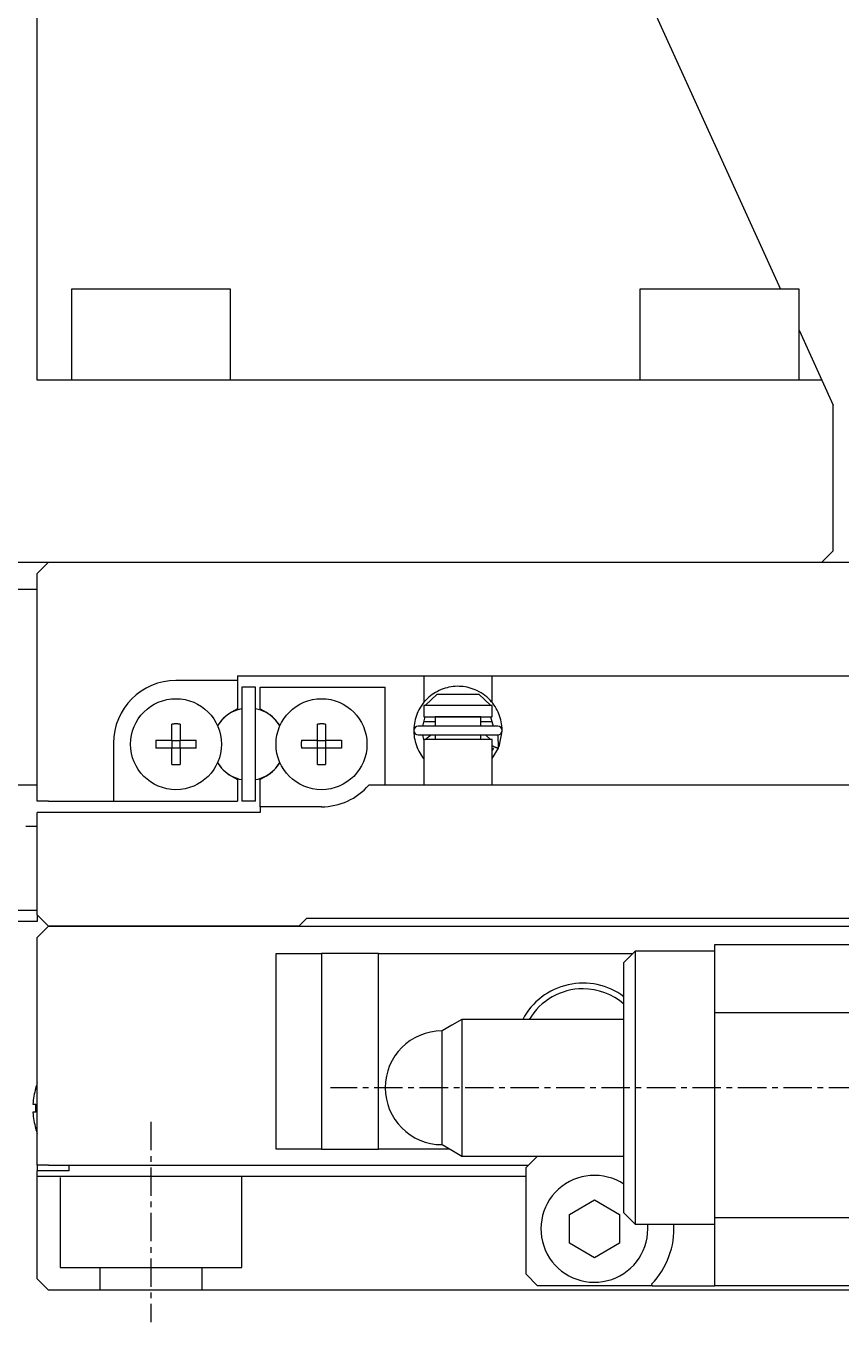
# Model space of a CAD drawing. Extents: x 431 to 680, y 131 to 323.
# Drawn here: x 606.6 to 642.4, y 179.5 to 236.5 of the extents above; entities that cross this region are included whole.
import ezdxf

# ---------------------------------------------------------------- set-up
doc = ezdxf.new("R2010")
doc.units = 0
doc.linetypes.add('CENTER', pattern=[2, 1.25, -0.25, 0.25, -0.25])
doc.layers.get('0').update_dxf_attribs({"linetype": 'CONTINUOUS'})
doc.layers.add('CENTER', color=1, linetype='CENTER')

msp = doc.modelspace()

# ---------------------------------------------------------------- linework, layer by layer
at = {"color": 7, "linetype": 'CONTINUOUS'}
for p, q in [((606.558, 297.947), (639.74, 224.947)), ((607.058, 220.947), (607.058, 296.847)), ((612.058, 224.947), (608.558, 224.947)), ((608.558, 224.947), (608.558, 220.947)), ((615.558, 224.947), (612.058, 224.947)), ((615.558, 220.947), (615.558, 224.947)), ((637.058, 224.947), (633.558, 224.947)), ((633.558, 224.947), (633.558, 220.947)), ((640.558, 224.947), (637.058, 224.947)), ((640.558, 220.947), (640.558, 224.947)), ((640.558, 223.147), (642.058, 219.847)), ((641.558, 220.947), (607.058, 220.947)), ((642.058, 213.447), (642.058, 219.847)), ((642.058, 213.447), (641.558, 212.947)), ((600.558, 212.947), (641.558, 212.947)), ((607.058, 212.447), (607.558, 212.947)), ((607.558, 212.947), (666.558, 212.947)), ((607.058, 202.447), (607.058, 212.447)), ((607.058, 211.747), (602.058, 211.747)), ((615.858, 207.947), (615.858, 207.747)), ((615.858, 207.947), (658.258, 207.947)), ((624.058, 207.947), (624.058, 206.784)), ((627.058, 206.784), (627.058, 207.947)), ((615.858, 207.747), (613.158, 207.747)), ((615.858, 207.747), (615.858, 206.498)), ((616.058, 207.447), (616.058, 202.447)), ((616.658, 207.447), (616.058, 207.447)), ((616.658, 202.447), (616.658, 207.447)), ((616.858, 206.498), (616.858, 207.447)), ((616.858, 207.447), (622.358, 207.447)), ((622.358, 203.147), (622.358, 207.447)), ((624.904, 207.378), (624.82, 207.346)), ((624.99, 207.406), (624.904, 207.378)), ((625.077, 207.431), (624.99, 207.406)), ((625.164, 207.451), (625.077, 207.431)), ((625.253, 207.467), (625.164, 207.451)), ((625.342, 207.479), (625.253, 207.467)), ((625.432, 207.487), (625.342, 207.479)), ((625.521, 207.491), (625.432, 207.487)), ((625.611, 207.49), (625.521, 207.491)), ((625.701, 207.486), (625.611, 207.49)), ((625.791, 207.477), (625.701, 207.486)), ((625.88, 207.464), (625.791, 207.477)), ((625.968, 207.447), (625.88, 207.464)), ((626.056, 207.426), (625.968, 207.447)), ((626.142, 207.401), (626.056, 207.426)), ((626.228, 207.372), (626.142, 207.401)), ((624.129, 206.865), (624.061, 206.788)), ((624.116, 206.647), (624.645, 207.147)), ((624.201, 206.939), (624.129, 206.865)), ((624.276, 207.009), (624.201, 206.939)), ((624.355, 207.075), (624.276, 207.009)), ((624.427, 207.129), (624.355, 207.075)), ((624.502, 207.179), (624.427, 207.129)), ((624.578, 207.226), (624.502, 207.179)), ((624.657, 207.27), (624.578, 207.226)), ((624.638, 207.147), (624.645, 207.147)), ((624.645, 207.147), (626.478, 207.147)), ((624.738, 207.31), (624.657, 207.27)), ((624.82, 207.346), (624.738, 207.31)), ((626.311, 207.339), (626.228, 207.372)), ((626.394, 207.303), (626.311, 207.339)), ((626.485, 207.256), (626.394, 207.303)), ((626.478, 207.147), (627.007, 206.647)), ((626.574, 207.204), (626.485, 207.256)), ((626.66, 207.148), (626.574, 207.204)), ((626.743, 207.087), (626.66, 207.148)), ((626.823, 207.023), (626.743, 207.087)), ((626.9, 206.954), (626.823, 207.023)), ((626.972, 206.881), (626.9, 206.954)), ((627.032, 206.814), (626.972, 206.881)), ((627.09, 206.744), (627.032, 206.814)), ((615.858, 206.498), (615.598, 206.348)), ((616.858, 206.498), (617.118, 206.348)), ((623.763, 206.294), (623.731, 206.21)), ((623.8, 206.377), (623.763, 206.294)), ((623.84, 206.457), (623.8, 206.377)), ((623.884, 206.536), (623.84, 206.457)), ((623.939, 206.623), (623.884, 206.536)), ((623.998, 206.707), (623.939, 206.623)), ((624.061, 206.788), (623.998, 206.707)), ((624.116, 206.647), (624.058, 206.647)), ((624.058, 206.647), (624.058, 206.147)), ((627.007, 206.647), (624.116, 206.647)), ((627.058, 206.647), (627.007, 206.647)), ((627.058, 206.147), (627.058, 206.647)), ((627.143, 206.672), (627.09, 206.744)), ((627.194, 206.598), (627.143, 206.672)), ((627.24, 206.521), (627.194, 206.598)), ((627.284, 206.442), (627.24, 206.521)), ((627.323, 206.361), (627.284, 206.442)), ((627.359, 206.278), (627.323, 206.361)), ((627.391, 206.194), (627.359, 206.278)), ((612.978, 205.127), (612.978, 205.834)), ((613.338, 205.834), (613.338, 205.127)), ((619.378, 205.127), (619.378, 205.834)), ((619.738, 205.834), (619.738, 205.127)), ((623.619, 205.684), (623.615, 205.594)), ((623.627, 205.773), (623.619, 205.684)), ((623.64, 205.863), (623.627, 205.773)), ((623.657, 205.951), (623.64, 205.863)), ((623.677, 206.039), (623.657, 205.951)), ((623.702, 206.125), (623.677, 206.039)), ((623.731, 206.21), (623.702, 206.125)), ((627.308, 205.742), (623.808, 205.742)), ((624.014, 205.743), (624.122, 206.148)), ((624.058, 206.147), (624.558, 206.147)), ((624.058, 206.147), (627.058, 206.147)), ((624.058, 205.959), (624.058, 205.959)), ((624.058, 205.959), (624.058, 205.959)), ((624.058, 205.958), (624.058, 205.947)), ((624.058, 205.947), (624.558, 205.947)), ((624.558, 206.147), (624.558, 205.742)), ((626.558, 206.147), (624.558, 206.147)), ((624.558, 206.147), (626.558, 206.147)), ((626.558, 206.147), (627.058, 206.147)), ((626.558, 205.742), (626.558, 206.147)), ((626.558, 205.947), (627.058, 205.947)), ((626.993, 206.148), (627.102, 205.743)), ((627.058, 205.959), (627.058, 205.959)), ((627.058, 205.947), (627.058, 205.958)), ((627.419, 206.108), (627.391, 206.194)), ((627.443, 206.022), (627.419, 206.108)), ((627.463, 205.934), (627.443, 206.022)), ((627.479, 205.845), (627.463, 205.934)), ((627.49, 205.756), (627.479, 205.845)), ((627.498, 205.666), (627.49, 205.756)), ((627.501, 205.577), (627.498, 205.666)), ((612.271, 205.127), (612.978, 205.127)), ((612.988, 205.117), (612.978, 205.127)), ((612.988, 205.117), (613.327, 205.117)), ((612.988, 204.778), (612.988, 205.117)), ((613.327, 205.117), (613.338, 205.127)), ((613.327, 205.117), (613.327, 204.778)), ((613.338, 205.127), (614.044, 205.127)), ((618.671, 205.127), (619.378, 205.127)), ((619.388, 205.117), (619.378, 205.127)), ((619.388, 204.778), (619.388, 205.117)), ((619.388, 205.117), (619.727, 205.117)), ((619.727, 205.117), (619.738, 205.127)), ((619.727, 205.117), (619.727, 204.778)), ((619.738, 205.127), (620.444, 205.127)), ((623.615, 205.594), (623.614, 205.574)), ((623.614, 205.522), (623.615, 205.504)), ((623.615, 205.504), (623.619, 205.414)), ((623.619, 205.414), (623.627, 205.324)), ((623.627, 205.324), (623.639, 205.235)), ((623.639, 205.235), (623.656, 205.147)), ((623.656, 205.147), (623.677, 205.059)), ((623.808, 205.352), (627.308, 205.352)), ((624.054, 205.147), (624.014, 205.352)), ((624.058, 205.135), (624.054, 205.147)), ((624.058, 205.147), (624.058, 203.147)), ((627.058, 205.147), (624.058, 205.147)), ((624.118, 205.147), (624.367, 205.352)), ((624.558, 205.352), (624.558, 205.147)), ((626.558, 205.147), (626.558, 205.352)), ((626.706, 205.352), (626.787, 205.342)), ((626.787, 205.342), (626.996, 205.148)), ((627.058, 203.147), (627.058, 205.147)), ((627.346, 204.783), (627.331, 205.354)), ((627.366, 204.835), (627.501, 205.519)), ((627.501, 205.571), (627.501, 205.577)), ((610.408, 204.997), (610.408, 202.447)), ((612.978, 204.767), (612.271, 204.767)), ((612.988, 204.778), (612.978, 204.767)), ((612.978, 204.061), (612.978, 204.767)), ((613.327, 204.778), (612.988, 204.778)), ((613.327, 204.778), (613.338, 204.767)), ((613.338, 204.767), (613.338, 204.061)), ((614.044, 204.767), (613.338, 204.767)), ((619.378, 204.767), (618.671, 204.767)), ((619.388, 204.778), (619.378, 204.767)), ((619.378, 204.061), (619.378, 204.767)), ((619.727, 204.778), (619.388, 204.778)), ((619.727, 204.778), (619.738, 204.767)), ((619.738, 204.767), (619.738, 204.061)), ((620.444, 204.767), (619.738, 204.767)), ((623.677, 205.059), (623.701, 204.973)), ((623.701, 204.973), (623.73, 204.887)), ((623.73, 204.887), (623.762, 204.804)), ((623.745, 204.849), (623.745, 204.847)), ((623.745, 204.847), (623.746, 204.846)), ((623.746, 204.846), (623.746, 204.845)), ((623.746, 204.845), (623.747, 204.843)), ((623.749, 204.835), (623.75, 204.833)), ((623.75, 204.833), (623.751, 204.831)), ((623.751, 204.831), (623.768, 204.787)), ((623.762, 204.804), (623.798, 204.724)), ((623.769, 204.788), (623.777, 204.769)), ((623.798, 204.724), (623.836, 204.645)), ((623.836, 204.645), (623.878, 204.569)), ((623.878, 204.569), (623.923, 204.496)), ((627.135, 204.834), (627.058, 204.872)), ((627.058, 204.312), (627.341, 204.773)), ((627.123, 204.772), (627.058, 204.692)), ((627.058, 204.624), (627.062, 204.634)), ((627.343, 204.779), (627.135, 204.834)), ((627.341, 204.773), (627.345, 204.784)), ((623.923, 204.496), (623.977, 204.416)), ((623.977, 204.416), (624.035, 204.339)), ((624.035, 204.339), (624.057, 204.312)), ((615.598, 203.547), (615.858, 203.397)), ((615.858, 203.397), (615.858, 202.447)), ((617.118, 203.547), (616.858, 203.397)), ((616.858, 202.197), (616.858, 203.397)), ((607.058, 203.147), (602.058, 203.147)), ((626.858, 203.147), (621.637, 203.147)), ((649.858, 203.147), (626.858, 203.147)), ((607.558, 202.447), (607.058, 202.447)), ((607.558, 202.447), (610.408, 202.447)), ((610.408, 202.447), (615.858, 202.447)), ((616.658, 202.447), (616.058, 202.447)), ((607.058, 197.447), (607.058, 201.947)), ((607.558, 201.947), (607.058, 201.947)), ((616.858, 201.947), (607.558, 201.947)), ((616.858, 202.197), (616.858, 201.947)), ((619.558, 202.197), (616.858, 202.197)), ((606.558, 201.347), (607.058, 201.347)), ((604.558, 197.647), (607.058, 197.647)), ((607.058, 197.147), (604.558, 197.147)), ((607.058, 197.447), (607.058, 197.147)), ((607.558, 196.947), (607.058, 197.447)), ((618.558, 196.947), (618.908, 197.297)), ((618.908, 197.297), (624.258, 197.297)), ((624.258, 197.297), (647.258, 197.297)), ((607.558, 196.947), (607.058, 196.447)), ((618.558, 196.947), (607.558, 196.947)), ((607.558, 196.947), (618.558, 196.947)), ((618.558, 196.947), (655.558, 196.947)), ((607.058, 195.247), (607.058, 196.447)), ((636.858, 193.147), (636.858, 196.147)), ((636.858, 196.147), (642.758, 196.147)), ((617.558, 195.747), (619.558, 195.747)), ((617.558, 187.147), (617.558, 195.747)), ((622.058, 195.747), (619.558, 195.747)), ((619.558, 195.747), (619.558, 187.147)), ((622.058, 187.147), (622.058, 195.747)), ((622.058, 195.747), (633.258, 195.747)), ((633.358, 195.847), (632.858, 195.347)), ((636.858, 195.847), (633.358, 195.847)), ((633.358, 195.847), (633.358, 183.847)), ((607.058, 186.447), (607.058, 195.247)), ((632.858, 184.347), (632.858, 195.347)), ((642.758, 193.147), (636.858, 193.147)), ((636.858, 184.147), (636.858, 193.147)), ((625.291, 192.597), (624.858, 192.347)), ((625.724, 192.847), (625.291, 192.597)), ((625.724, 192.847), (625.724, 189.82)), ((632.858, 192.847), (625.724, 192.847)), ((624.858, 189.825), (624.858, 192.347)), ((606.984, 189.836), (606.988, 189.834)), ((624.858, 187.347), (624.858, 189.825)), ((625.724, 189.82), (625.724, 186.847)), ((606.868, 189.127), (606.988, 189.127)), ((606.988, 188.767), (606.868, 188.767)), ((606.988, 188.061), (606.984, 188.059)), ((619.558, 187.147), (617.558, 187.147)), ((619.558, 187.147), (622.058, 187.147)), ((625.204, 187.147), (622.058, 187.147)), ((624.858, 187.347), (625.291, 187.097)), ((625.291, 187.097), (625.724, 186.847)), ((607.558, 186.447), (607.058, 186.447)), ((607.058, 186.447), (607.058, 186.197)), ((607.558, 186.447), (628.658, 186.447)), ((608.458, 186.197), (608.458, 186.447)), ((625.724, 186.847), (632.858, 186.847)), ((629.058, 186.847), (628.558, 186.347)), ((628.558, 181.647), (628.558, 186.347)), ((608.458, 186.197), (607.058, 186.197)), ((607.058, 185.947), (607.058, 186.197)), ((607.058, 181.447), (607.058, 185.947)), ((607.558, 185.947), (607.058, 185.947)), ((628.558, 185.947), (607.558, 185.947)), ((607.058, 181.447), (607.058, 185.247)), ((630.458, 184.283), (631.558, 184.918)), ((631.558, 184.918), (632.658, 184.283)), ((630.458, 183.012), (630.458, 184.283)), ((632.658, 184.283), (632.658, 183.012)), ((632.858, 184.347), (633.358, 183.847)), ((636.858, 181.147), (636.858, 184.147)), ((636.858, 184.147), (642.758, 184.147)), ((633.358, 183.847), (636.858, 183.847)), ((631.558, 182.377), (630.458, 183.012)), ((632.658, 183.012), (631.558, 182.377)), ((607.558, 180.947), (607.058, 181.447)), ((628.558, 181.647), (629.058, 181.147)), ((634.076, 181.217), (634.105, 181.147)), ((666.558, 180.947), (607.558, 180.947)), ((634.105, 181.147), (629.058, 181.147)), ((634.105, 181.147), (636.858, 181.147)), ((642.758, 181.147), (636.858, 181.147))]:
    msp.add_line(p, q, dxfattribs=at)
at = {"color": 3, "linetype": 'CONTINUOUS'}
for p, q in [((608.058, 185.897), (608.058, 181.947)), ((616.058, 181.947), (616.058, 185.947)), ((608.058, 181.947), (616.058, 181.947)), ((609.808, 181.947), (609.808, 180.947)), ((614.308, 180.947), (614.308, 181.947))]:
    msp.add_line(p, q, dxfattribs=at)
at = {"color": 7, "linetype": 'CONTINUOUS'}
for points in [[(613.337, 205.835, 0), (613.335, 205.835, 0), (613.333, 205.835, 0), (613.329, 205.835, 0), (613.327, 205.835, 0), (613.323, 205.835, 0), (613.321, 205.835, 0), (613.319, 205.835, 0), (613.315, 205.835, 0), (613.313, 205.835, 0), (613.309, 205.835, 0), (613.307, 205.835, 0), (613.305, 205.835, 0), (613.301, 205.835, 0), (613.299, 205.835, 0), (613.295, 205.835, 0), (613.293, 205.835, 0), (613.291, 205.835, 0), (613.287, 205.835, 0), (613.285, 205.835, 0), (613.281, 205.835, 0), (613.279, 205.835, 0), (613.277, 205.835, 0), (613.273, 205.835, 0), (613.271, 205.835, 0), (613.267, 205.835, 0), (613.265, 205.835, 0), (613.261, 205.835, 0), (613.259, 205.835, 0), (613.257, 205.835, 0), (613.253, 205.835, 0), (613.251, 205.835, 0), (613.247, 205.835, 0), (613.245, 205.835, 0), (613.243, 205.835, 0), (613.239, 205.837, 0), (613.237, 205.837, 0), (613.233, 205.837, 0), (613.231, 205.837, 0), (613.229, 205.837, 0), (613.225, 205.837, 0), (613.223, 205.837, 0), (613.219, 205.837, 0), (613.217, 205.837, 0), (613.215, 205.837, 0), (613.211, 205.837, 0), (613.209, 205.837, 0), (613.205, 205.837, 0), (613.203, 205.837, 0), (613.201, 205.837, 0), (613.197, 205.837, 0), (613.195, 205.837, 0), (613.191, 205.837, 0), (613.189, 205.837, 0), (613.187, 205.837, 0), (613.183, 205.837, 0), (613.181, 205.837, 0), (613.177, 205.837, 0), (613.175, 205.837, 0), (613.171, 205.837, 0), (613.169, 205.837, 0), (613.167, 205.837, 0), (613.163, 205.837, 0), (613.161, 205.837, 0), (613.157, 205.837, 0), (613.155, 205.837, 0), (613.153, 205.837, 0), (613.149, 205.837, 0), (613.147, 205.837, 0), (613.143, 205.837, 0), (613.141, 205.837, 0), (613.139, 205.837, 0), (613.135, 205.837, 0), (613.133, 205.837, 0), (613.129, 205.837, 0), (613.127, 205.837, 0), (613.125, 205.837, 0), (613.121, 205.837, 0), (613.119, 205.837, 0), (613.115, 205.837, 0), (613.113, 205.837, 0), (613.111, 205.837, 0), (613.107, 205.837, 0), (613.105, 205.837, 0), (613.101, 205.837, 0), (613.099, 205.837, 0), (613.095, 205.837, 0), (613.093, 205.837, 0), (613.091, 205.837, 0), (613.087, 205.837, 0), (613.085, 205.837, 0), (613.081, 205.837, 0), (613.079, 205.837, 0), (613.077, 205.837, 0), (613.073, 205.835, 0), (613.071, 205.835, 0), (613.067, 205.835, 0), (613.065, 205.835, 0), (613.063, 205.835, 0), (613.059, 205.835, 0), (613.057, 205.835, 0), (613.053, 205.835, 0), (613.051, 205.835, 0), (613.049, 205.835, 0), (613.045, 205.835, 0), (613.043, 205.835, 0), (613.039, 205.835, 0), (613.037, 205.835, 0), (613.035, 205.835, 0), (613.031, 205.835, 0), (613.029, 205.835, 0), (613.025, 205.835, 0), (613.023, 205.835, 0), (613.021, 205.835, 0), (613.017, 205.835, 0), (613.015, 205.835, 0), (613.011, 205.835, 0), (613.009, 205.835, 0), (613.005, 205.835, 0), (613.003, 205.835, 0), (613.001, 205.835, 0), (612.997, 205.835, 0), (612.995, 205.835, 0), (612.991, 205.835, 0), (612.989, 205.835, 0), (612.987, 205.835, 0), (612.983, 205.835, 0), (612.981, 205.835, 0), (612.977, 205.835, 0)], [(619.737, 205.835, 0), (619.735, 205.835, 0), (619.733, 205.835, 0), (619.729, 205.835, 0), (619.727, 205.835, 0), (619.723, 205.835, 0), (619.721, 205.835, 0), (619.719, 205.835, 0), (619.715, 205.835, 0), (619.713, 205.835, 0), (619.709, 205.835, 0), (619.707, 205.835, 0), (619.705, 205.835, 0), (619.701, 205.835, 0), (619.699, 205.835, 0), (619.695, 205.835, 0), (619.693, 205.835, 0), (619.691, 205.835, 0), (619.687, 205.835, 0), (619.685, 205.835, 0), (619.681, 205.835, 0), (619.679, 205.835, 0), (619.677, 205.835, 0), (619.673, 205.835, 0), (619.671, 205.835, 0), (619.667, 205.835, 0), (619.665, 205.835, 0), (619.661, 205.835, 0), (619.659, 205.835, 0), (619.657, 205.835, 0), (619.653, 205.835, 0), (619.651, 205.835, 0), (619.647, 205.835, 0), (619.645, 205.835, 0), (619.643, 205.835, 0), (619.639, 205.837, 0), (619.637, 205.837, 0), (619.633, 205.837, 0), (619.631, 205.837, 0), (619.629, 205.837, 0), (619.625, 205.837, 0), (619.623, 205.837, 0), (619.619, 205.837, 0), (619.617, 205.837, 0), (619.615, 205.837, 0), (619.611, 205.837, 0), (619.609, 205.837, 0), (619.605, 205.837, 0), (619.603, 205.837, 0), (619.601, 205.837, 0), (619.597, 205.837, 0), (619.595, 205.837, 0), (619.591, 205.837, 0), (619.589, 205.837, 0), (619.587, 205.837, 0), (619.583, 205.837, 0), (619.581, 205.837, 0), (619.577, 205.837, 0), (619.575, 205.837, 0), (619.571, 205.837, 0), (619.569, 205.837, 0), (619.567, 205.837, 0), (619.563, 205.837, 0), (619.561, 205.837, 0), (619.557, 205.837, 0), (619.555, 205.837, 0), (619.553, 205.837, 0), (619.549, 205.837, 0), (619.547, 205.837, 0), (619.543, 205.837, 0), (619.541, 205.837, 0), (619.539, 205.837, 0), (619.535, 205.837, 0), (619.533, 205.837, 0), (619.529, 205.837, 0), (619.527, 205.837, 0), (619.525, 205.837, 0), (619.521, 205.837, 0), (619.519, 205.837, 0), (619.515, 205.837, 0), (619.513, 205.837, 0), (619.511, 205.837, 0), (619.507, 205.837, 0), (619.505, 205.837, 0), (619.501, 205.837, 0), (619.499, 205.837, 0), (619.495, 205.837, 0), (619.493, 205.837, 0), (619.491, 205.837, 0), (619.487, 205.837, 0), (619.485, 205.837, 0), (619.481, 205.837, 0), (619.479, 205.837, 0), (619.477, 205.837, 0), (619.473, 205.835, 0), (619.471, 205.835, 0), (619.467, 205.835, 0), (619.465, 205.835, 0), (619.463, 205.835, 0), (619.459, 205.835, 0), (619.457, 205.835, 0), (619.453, 205.835, 0), (619.451, 205.835, 0), (619.449, 205.835, 0), (619.445, 205.835, 0), (619.443, 205.835, 0), (619.439, 205.835, 0), (619.437, 205.835, 0), (619.435, 205.835, 0), (619.431, 205.835, 0), (619.429, 205.835, 0), (619.425, 205.835, 0), (619.423, 205.835, 0), (619.421, 205.835, 0), (619.417, 205.835, 0), (619.415, 205.835, 0), (619.411, 205.835, 0), (619.409, 205.835, 0), (619.405, 205.835, 0), (619.403, 205.835, 0), (619.401, 205.835, 0), (619.397, 205.835, 0), (619.395, 205.835, 0), (619.391, 205.835, 0), (619.389, 205.835, 0), (619.387, 205.835, 0), (619.383, 205.835, 0), (619.381, 205.835, 0), (619.377, 205.835, 0)], [(612.271, 205.127, 0), (612.271, 205.125, 0), (612.271, 205.123, 0), (612.271, 205.119, 0), (612.271, 205.117, 0), (612.271, 205.113, 0), (612.271, 205.111, 0), (612.271, 205.109, 0), (612.271, 205.105, 0), (612.271, 205.103, 0), (612.271, 205.099, 0), (612.271, 205.097, 0), (612.271, 205.095, 0), (612.271, 205.091, 0), (612.271, 205.089, 0), (612.271, 205.085, 0), (612.271, 205.083, 0), (612.271, 205.081, 0), (612.271, 205.077, 0), (612.271, 205.075, 0), (612.271, 205.071, 0), (612.271, 205.069, 0), (612.271, 205.067, 0), (612.271, 205.063, 0), (612.271, 205.061, 0), (612.271, 205.057, 0), (612.271, 205.055, 0), (612.269, 205.051, 0), (612.269, 205.049, 0), (612.269, 205.047, 0), (612.269, 205.043, 0), (612.269, 205.041, 0), (612.269, 205.037, 0), (612.269, 205.035, 0), (612.269, 205.033, 0), (612.269, 205.029, 0), (612.269, 205.027, 0), (612.269, 205.023, 0), (612.269, 205.021, 0), (612.269, 205.019, 0), (612.269, 205.015, 0), (612.269, 205.013, 0), (612.269, 205.009, 0), (612.269, 205.007, 0), (612.269, 205.005, 0), (612.269, 205.001, 0), (612.269, 204.999, 0), (612.269, 204.995, 0), (612.269, 204.993, 0), (612.269, 204.991, 0), (612.269, 204.987, 0), (612.269, 204.985, 0), (612.269, 204.981, 0), (612.269, 204.979, 0), (612.269, 204.977, 0), (612.269, 204.973, 0), (612.269, 204.971, 0), (612.269, 204.967, 0), (612.269, 204.965, 0), (612.269, 204.961, 0), (612.269, 204.959, 0), (612.269, 204.957, 0), (612.269, 204.953, 0), (612.269, 204.951, 0), (612.269, 204.947, 0), (612.269, 204.945, 0), (612.269, 204.943, 0), (612.269, 204.939, 0), (612.269, 204.937, 0), (612.269, 204.933, 0), (612.269, 204.931, 0), (612.269, 204.929, 0), (612.269, 204.925, 0), (612.269, 204.923, 0), (612.269, 204.919, 0), (612.269, 204.917, 0), (612.269, 204.915, 0), (612.269, 204.911, 0), (612.269, 204.909, 0), (612.269, 204.905, 0), (612.269, 204.903, 0), (612.269, 204.901, 0), (612.269, 204.897, 0), (612.269, 204.895, 0), (612.269, 204.891, 0), (612.269, 204.889, 0), (612.269, 204.885, 0), (612.269, 204.883, 0), (612.269, 204.881, 0), (612.269, 204.877, 0), (612.269, 204.875, 0), (612.269, 204.871, 0), (612.269, 204.869, 0), (612.269, 204.867, 0), (612.269, 204.863, 0), (612.269, 204.861, 0), (612.269, 204.857, 0), (612.269, 204.855, 0), (612.269, 204.853, 0), (612.269, 204.849, 0), (612.269, 204.847, 0), (612.269, 204.843, 0), (612.271, 204.841, 0), (612.271, 204.839, 0), (612.271, 204.835, 0), (612.271, 204.833, 0), (612.271, 204.829, 0), (612.271, 204.827, 0), (612.271, 204.825, 0), (612.271, 204.821, 0), (612.271, 204.819, 0), (612.271, 204.815, 0), (612.271, 204.813, 0), (612.271, 204.811, 0), (612.271, 204.807, 0), (612.271, 204.805, 0), (612.271, 204.801, 0), (612.271, 204.799, 0), (612.271, 204.795, 0), (612.271, 204.793, 0), (612.271, 204.791, 0), (612.271, 204.787, 0), (612.271, 204.785, 0), (612.271, 204.781, 0), (612.271, 204.779, 0), (612.271, 204.777, 0), (612.271, 204.773, 0), (612.271, 204.771, 0), (612.271, 204.767, 0)], [(614.045, 204.767, 0), (614.045, 204.771, 0), (614.045, 204.773, 0), (614.045, 204.777, 0), (614.045, 204.779, 0), (614.045, 204.781, 0), (614.045, 204.785, 0), (614.045, 204.787, 0), (614.045, 204.791, 0), (614.045, 204.793, 0), (614.045, 204.795, 0), (614.045, 204.799, 0), (614.045, 204.801, 0), (614.045, 204.805, 0), (614.045, 204.807, 0), (614.045, 204.811, 0), (614.045, 204.813, 0), (614.045, 204.815, 0), (614.045, 204.819, 0), (614.045, 204.821, 0), (614.045, 204.825, 0), (614.045, 204.827, 0), (614.045, 204.829, 0), (614.045, 204.833, 0), (614.045, 204.835, 0), (614.045, 204.839, 0), (614.045, 204.841, 0), (614.045, 204.843, 0), (614.045, 204.847, 0), (614.045, 204.849, 0), (614.045, 204.853, 0), (614.045, 204.855, 0), (614.045, 204.857, 0), (614.045, 204.861, 0), (614.045, 204.863, 0), (614.047, 204.867, 0), (614.047, 204.869, 0), (614.047, 204.871, 0), (614.047, 204.875, 0), (614.047, 204.877, 0), (614.047, 204.881, 0), (614.047, 204.883, 0), (614.047, 204.885, 0), (614.047, 204.889, 0), (614.047, 204.891, 0), (614.047, 204.895, 0), (614.047, 204.897, 0), (614.047, 204.901, 0), (614.047, 204.903, 0), (614.047, 204.905, 0), (614.047, 204.909, 0), (614.047, 204.911, 0), (614.047, 204.915, 0), (614.047, 204.917, 0), (614.047, 204.919, 0), (614.047, 204.923, 0), (614.047, 204.925, 0), (614.047, 204.929, 0), (614.047, 204.931, 0), (614.047, 204.933, 0), (614.047, 204.937, 0), (614.047, 204.939, 0), (614.047, 204.943, 0), (614.047, 204.945, 0), (614.047, 204.947, 0), (614.047, 204.951, 0), (614.047, 204.953, 0), (614.047, 204.957, 0), (614.047, 204.959, 0), (614.047, 204.961, 0), (614.047, 204.965, 0), (614.047, 204.967, 0), (614.047, 204.971, 0), (614.047, 204.973, 0), (614.047, 204.977, 0), (614.047, 204.979, 0), (614.047, 204.981, 0), (614.047, 204.985, 0), (614.047, 204.987, 0), (614.047, 204.991, 0), (614.047, 204.993, 0), (614.047, 204.995, 0), (614.047, 204.999, 0), (614.047, 205.001, 0), (614.047, 205.005, 0), (614.047, 205.007, 0), (614.047, 205.009, 0), (614.047, 205.013, 0), (614.047, 205.015, 0), (614.047, 205.019, 0), (614.047, 205.021, 0), (614.047, 205.023, 0), (614.047, 205.027, 0), (614.047, 205.029, 0), (614.045, 205.033, 0), (614.045, 205.035, 0), (614.045, 205.037, 0), (614.045, 205.041, 0), (614.045, 205.043, 0), (614.045, 205.047, 0), (614.045, 205.049, 0), (614.045, 205.051, 0), (614.045, 205.055, 0), (614.045, 205.057, 0), (614.045, 205.061, 0), (614.045, 205.063, 0), (614.045, 205.067, 0), (614.045, 205.069, 0), (614.045, 205.071, 0), (614.045, 205.075, 0), (614.045, 205.077, 0), (614.045, 205.081, 0), (614.045, 205.083, 0), (614.045, 205.085, 0), (614.045, 205.089, 0), (614.045, 205.091, 0), (614.045, 205.095, 0), (614.045, 205.097, 0), (614.045, 205.099, 0), (614.045, 205.103, 0), (614.045, 205.105, 0), (614.045, 205.109, 0), (614.045, 205.111, 0), (614.045, 205.113, 0), (614.045, 205.117, 0), (614.045, 205.119, 0), (614.045, 205.123, 0), (614.045, 205.125, 0), (614.045, 205.127, 0)], [(618.671, 205.127, 0), (618.671, 205.125, 0), (618.671, 205.123, 0), (618.671, 205.119, 0), (618.671, 205.117, 0), (618.671, 205.113, 0), (618.671, 205.111, 0), (618.671, 205.109, 0), (618.671, 205.105, 0), (618.671, 205.103, 0), (618.671, 205.099, 0), (618.671, 205.097, 0), (618.671, 205.095, 0), (618.671, 205.091, 0), (618.671, 205.089, 0), (618.671, 205.085, 0), (618.671, 205.083, 0), (618.671, 205.081, 0), (618.671, 205.077, 0), (618.671, 205.075, 0), (618.671, 205.071, 0), (618.671, 205.069, 0), (618.671, 205.067, 0), (618.671, 205.063, 0), (618.671, 205.061, 0), (618.671, 205.057, 0), (618.671, 205.055, 0), (618.669, 205.051, 0), (618.669, 205.049, 0), (618.669, 205.047, 0), (618.669, 205.043, 0), (618.669, 205.041, 0), (618.669, 205.037, 0), (618.669, 205.035, 0), (618.669, 205.033, 0), (618.669, 205.029, 0), (618.669, 205.027, 0), (618.669, 205.023, 0), (618.669, 205.021, 0), (618.669, 205.019, 0), (618.669, 205.015, 0), (618.669, 205.013, 0), (618.669, 205.009, 0), (618.669, 205.007, 0), (618.669, 205.005, 0), (618.669, 205.001, 0), (618.669, 204.999, 0), (618.669, 204.995, 0), (618.669, 204.993, 0), (618.669, 204.991, 0), (618.669, 204.987, 0), (618.669, 204.985, 0), (618.669, 204.981, 0), (618.669, 204.979, 0), (618.669, 204.977, 0), (618.669, 204.973, 0), (618.669, 204.971, 0), (618.669, 204.967, 0), (618.669, 204.965, 0), (618.669, 204.961, 0), (618.669, 204.959, 0), (618.669, 204.957, 0), (618.669, 204.953, 0), (618.669, 204.951, 0), (618.669, 204.947, 0), (618.669, 204.945, 0), (618.669, 204.943, 0), (618.669, 204.939, 0), (618.669, 204.937, 0), (618.669, 204.933, 0), (618.669, 204.931, 0), (618.669, 204.929, 0), (618.669, 204.925, 0), (618.669, 204.923, 0), (618.669, 204.919, 0), (618.669, 204.917, 0), (618.669, 204.915, 0), (618.669, 204.911, 0), (618.669, 204.909, 0), (618.669, 204.905, 0), (618.669, 204.903, 0), (618.669, 204.901, 0), (618.669, 204.897, 0), (618.669, 204.895, 0), (618.669, 204.891, 0), (618.669, 204.889, 0), (618.669, 204.885, 0), (618.669, 204.883, 0), (618.669, 204.881, 0), (618.669, 204.877, 0), (618.669, 204.875, 0), (618.669, 204.871, 0), (618.669, 204.869, 0), (618.669, 204.867, 0), (618.669, 204.863, 0), (618.669, 204.861, 0), (618.669, 204.857, 0), (618.669, 204.855, 0), (618.669, 204.853, 0), (618.669, 204.849, 0), (618.669, 204.847, 0), (618.669, 204.843, 0), (618.671, 204.841, 0), (618.671, 204.839, 0), (618.671, 204.835, 0), (618.671, 204.833, 0), (618.671, 204.829, 0), (618.671, 204.827, 0), (618.671, 204.825, 0), (618.671, 204.821, 0), (618.671, 204.819, 0), (618.671, 204.815, 0), (618.671, 204.813, 0), (618.671, 204.811, 0), (618.671, 204.807, 0), (618.671, 204.805, 0), (618.671, 204.801, 0), (618.671, 204.799, 0), (618.671, 204.795, 0), (618.671, 204.793, 0), (618.671, 204.791, 0), (618.671, 204.787, 0), (618.671, 204.785, 0), (618.671, 204.781, 0), (618.671, 204.779, 0), (618.671, 204.777, 0), (618.671, 204.773, 0), (618.671, 204.771, 0), (618.671, 204.767, 0)], [(620.445, 204.767, 0), (620.445, 204.771, 0), (620.445, 204.773, 0), (620.445, 204.777, 0), (620.445, 204.779, 0), (620.445, 204.781, 0), (620.445, 204.785, 0), (620.445, 204.787, 0), (620.445, 204.791, 0), (620.445, 204.793, 0), (620.445, 204.795, 0), (620.445, 204.799, 0), (620.445, 204.801, 0), (620.445, 204.805, 0), (620.445, 204.807, 0), (620.445, 204.811, 0), (620.445, 204.813, 0), (620.445, 204.815, 0), (620.445, 204.819, 0), (620.445, 204.821, 0), (620.445, 204.825, 0), (620.445, 204.827, 0), (620.445, 204.829, 0), (620.445, 204.833, 0), (620.445, 204.835, 0), (620.445, 204.839, 0), (620.445, 204.841, 0), (620.445, 204.843, 0), (620.445, 204.847, 0), (620.445, 204.849, 0), (620.445, 204.853, 0), (620.445, 204.855, 0), (620.445, 204.857, 0), (620.445, 204.861, 0), (620.445, 204.863, 0), (620.447, 204.867, 0), (620.447, 204.869, 0), (620.447, 204.871, 0), (620.447, 204.875, 0), (620.447, 204.877, 0), (620.447, 204.881, 0), (620.447, 204.883, 0), (620.447, 204.885, 0), (620.447, 204.889, 0), (620.447, 204.891, 0), (620.447, 204.895, 0), (620.447, 204.897, 0), (620.447, 204.901, 0), (620.447, 204.903, 0), (620.447, 204.905, 0), (620.447, 204.909, 0), (620.447, 204.911, 0), (620.447, 204.915, 0), (620.447, 204.917, 0), (620.447, 204.919, 0), (620.447, 204.923, 0), (620.447, 204.925, 0), (620.447, 204.929, 0), (620.447, 204.931, 0), (620.447, 204.933, 0), (620.447, 204.937, 0), (620.447, 204.939, 0), (620.447, 204.943, 0), (620.447, 204.945, 0), (620.447, 204.947, 0), (620.447, 204.951, 0), (620.447, 204.953, 0), (620.447, 204.957, 0), (620.447, 204.959, 0), (620.447, 204.961, 0), (620.447, 204.965, 0), (620.447, 204.967, 0), (620.447, 204.971, 0), (620.447, 204.973, 0), (620.447, 204.977, 0), (620.447, 204.979, 0), (620.447, 204.981, 0), (620.447, 204.985, 0), (620.447, 204.987, 0), (620.447, 204.991, 0), (620.447, 204.993, 0), (620.447, 204.995, 0), (620.447, 204.999, 0), (620.447, 205.001, 0), (620.447, 205.005, 0), (620.447, 205.007, 0), (620.447, 205.009, 0), (620.447, 205.013, 0), (620.447, 205.015, 0), (620.447, 205.019, 0), (620.447, 205.021, 0), (620.447, 205.023, 0), (620.447, 205.027, 0), (620.447, 205.029, 0), (620.445, 205.033, 0), (620.445, 205.035, 0), (620.445, 205.037, 0), (620.445, 205.041, 0), (620.445, 205.043, 0), (620.445, 205.047, 0), (620.445, 205.049, 0), (620.445, 205.051, 0), (620.445, 205.055, 0), (620.445, 205.057, 0), (620.445, 205.061, 0), (620.445, 205.063, 0), (620.445, 205.067, 0), (620.445, 205.069, 0), (620.445, 205.071, 0), (620.445, 205.075, 0), (620.445, 205.077, 0), (620.445, 205.081, 0), (620.445, 205.083, 0), (620.445, 205.085, 0), (620.445, 205.089, 0), (620.445, 205.091, 0), (620.445, 205.095, 0), (620.445, 205.097, 0), (620.445, 205.099, 0), (620.445, 205.103, 0), (620.445, 205.105, 0), (620.445, 205.109, 0), (620.445, 205.111, 0), (620.445, 205.113, 0), (620.445, 205.117, 0), (620.445, 205.119, 0), (620.445, 205.123, 0), (620.445, 205.125, 0), (620.445, 205.127, 0)], [(623.767, 204.791, 0), (623.767, 204.791, 0), (623.767, 204.791, 0), (623.767, 204.791, 0), (623.767, 204.791, 0), (623.767, 204.791, 0), (623.767, 204.791, 0), (623.767, 204.791, 0), (623.767, 204.791, 0), (623.767, 204.791, 0), (623.767, 204.791, 0), (623.767, 204.791, 0), (623.767, 204.791, 0), (623.767, 204.791, 0), (623.767, 204.791, 0), (623.767, 204.791, 0), (623.767, 204.791, 0), (623.767, 204.791, 0), (623.767, 204.791, 0), (623.767, 204.791, 0), (623.767, 204.791, 0), (623.767, 204.791, 0), (623.767, 204.791, 0), (623.767, 204.791, 0), (623.767, 204.791, 0), (623.767, 204.791, 0), (623.767, 204.791, 0), (623.767, 204.791, 0), (623.767, 204.791, 0), (623.767, 204.789, 0), (623.767, 204.789, 0), (623.767, 204.789, 0), (623.767, 204.789, 0), (623.767, 204.789, 0), (623.767, 204.789, 0), (623.767, 204.789, 0), (623.767, 204.789, 0), (623.767, 204.789, 0), (623.767, 204.789, 0), (623.767, 204.789, 0), (623.767, 204.789, 0), (623.767, 204.789, 0), (623.767, 204.789, 0), (623.767, 204.789, 0), (623.767, 204.789, 0), (623.767, 204.789, 0), (623.767, 204.789, 0), (623.767, 204.789, 0), (623.767, 204.789, 0), (623.767, 204.789, 0), (623.767, 204.789, 0), (623.767, 204.789, 0), (623.767, 204.789, 0), (623.767, 204.789, 0), (623.767, 204.789, 0), (623.767, 204.789, 0), (623.767, 204.789, 0), (623.767, 204.789, 0), (623.767, 204.789, 0), (623.767, 204.789, 0), (623.767, 204.789, 0), (623.767, 204.789, 0), (623.767, 204.789, 0), (623.767, 204.789, 0), (623.767, 204.789, 0), (623.767, 204.789, 0), (623.767, 204.789, 0), (623.767, 204.789, 0), (623.767, 204.789, 0), (623.767, 204.789, 0), (623.767, 204.789, 0), (623.767, 204.789, 0), (623.767, 204.789, 0), (623.767, 204.789, 0), (623.767, 204.789, 0), (623.767, 204.789, 0), (623.767, 204.789, 0), (623.767, 204.789, 0), (623.767, 204.789, 0), (623.767, 204.789, 0), (623.767, 204.789, 0), (623.767, 204.789, 0), (623.767, 204.789, 0), (623.767, 204.789, 0), (623.767, 204.789, 0), (623.767, 204.789, 0), (623.767, 204.789, 0), (623.767, 204.789, 0), (623.767, 204.789, 0), (623.767, 204.789, 0), (623.767, 204.789, 0), (623.767, 204.789, 0), (623.767, 204.789, 0), (623.767, 204.789, 0), (623.767, 204.789, 0), (623.767, 204.789, 0), (623.767, 204.789, 0), (623.767, 204.787, 0), (623.767, 204.787, 0), (623.767, 204.787, 0), (623.767, 204.787, 0), (623.767, 204.787, 0), (623.767, 204.787, 0), (623.767, 204.787, 0), (623.767, 204.787, 0), (623.767, 204.787, 0), (623.767, 204.787, 0), (623.767, 204.787, 0), (623.767, 204.787, 0), (623.767, 204.787, 0), (623.767, 204.787, 0), (623.767, 204.787, 0), (623.767, 204.787, 0), (623.767, 204.787, 0), (623.767, 204.787, 0), (623.767, 204.787, 0), (623.767, 204.787, 0), (623.767, 204.787, 0), (623.767, 204.787, 0), (623.767, 204.787, 0), (623.767, 204.787, 0), (623.767, 204.787, 0), (623.767, 204.787, 0), (623.767, 204.787, 0), (623.767, 204.787, 0), (623.767, 204.787, 0), (623.767, 204.787, 0), (623.767, 204.787, 0), (623.767, 204.787, 0)], [(627.057, 204.883, 0), (627.061, 204.883, 0), (627.063, 204.881, 0), (627.065, 204.879, 0), (627.067, 204.879, 0), (627.069, 204.877, 0), (627.071, 204.877, 0), (627.073, 204.875, 0), (627.077, 204.873, 0), (627.079, 204.873, 0), (627.081, 204.871, 0), (627.083, 204.871, 0), (627.085, 204.869, 0), (627.089, 204.867, 0), (627.091, 204.867, 0), (627.093, 204.865, 0), (627.097, 204.863, 0), (627.099, 204.863, 0), (627.101, 204.861, 0), (627.103, 204.861, 0), (627.107, 204.859, 0), (627.109, 204.857, 0), (627.111, 204.857, 0), (627.115, 204.855, 0), (627.117, 204.855, 0), (627.119, 204.853, 0), (627.123, 204.851, 0), (627.125, 204.851, 0), (627.127, 204.849, 0), (627.131, 204.847, 0), (627.133, 204.847, 0), (627.135, 204.845, 0), (627.139, 204.845, 0), (627.141, 204.843, 0), (627.143, 204.841, 0), (627.147, 204.841, 0), (627.149, 204.839, 0), (627.153, 204.839, 0), (627.155, 204.837, 0), (627.157, 204.835, 0), (627.161, 204.835, 0), (627.163, 204.833, 0), (627.167, 204.833, 0), (627.169, 204.831, 0), (627.171, 204.831, 0), (627.175, 204.829, 0), (627.177, 204.827, 0), (627.179, 204.827, 0), (627.183, 204.825, 0), (627.185, 204.825, 0), (627.189, 204.823, 0), (627.191, 204.823, 0), (627.193, 204.821, 0), (627.197, 204.819, 0), (627.199, 204.819, 0), (627.201, 204.817, 0), (627.205, 204.817, 0), (627.207, 204.815, 0), (627.209, 204.815, 0), (627.213, 204.813, 0), (627.215, 204.813, 0), (627.217, 204.811, 0), (627.221, 204.811, 0), (627.223, 204.809, 0), (627.225, 204.809, 0), (627.229, 204.807, 0), (627.231, 204.807, 0), (627.233, 204.807, 0), (627.237, 204.805, 0), (627.239, 204.805, 0), (627.241, 204.803, 0), (627.243, 204.803, 0), (627.247, 204.801, 0), (627.249, 204.801, 0), (627.251, 204.799, 0), (627.253, 204.799, 0), (627.257, 204.799, 0), (627.259, 204.797, 0), (627.261, 204.797, 0), (627.263, 204.795, 0), (627.265, 204.795, 0), (627.267, 204.795, 0), (627.271, 204.793, 0), (627.273, 204.793, 0), (627.275, 204.793, 0), (627.277, 204.791, 0), (627.279, 204.791, 0), (627.281, 204.791, 0), (627.283, 204.789, 0), (627.285, 204.789, 0), (627.287, 204.789, 0), (627.289, 204.789, 0), (627.291, 204.787, 0), (627.293, 204.787, 0), (627.295, 204.787, 0), (627.297, 204.787, 0), (627.299, 204.785, 0), (627.301, 204.785, 0), (627.303, 204.785, 0), (627.305, 204.785, 0), (627.307, 204.783, 0), (627.309, 204.783, 0), (627.309, 204.783, 0), (627.311, 204.783, 0), (627.313, 204.783, 0), (627.315, 204.783, 0), (627.317, 204.781, 0), (627.317, 204.781, 0), (627.319, 204.781, 0), (627.321, 204.781, 0), (627.323, 204.781, 0), (627.323, 204.781, 0), (627.325, 204.781, 0), (627.327, 204.781, 0), (627.327, 204.781, 0), (627.329, 204.779, 0), (627.329, 204.779, 0), (627.331, 204.779, 0), (627.333, 204.779, 0), (627.333, 204.779, 0), (627.335, 204.779, 0), (627.335, 204.779, 0), (627.337, 204.779, 0), (627.337, 204.779, 0), (627.337, 204.779, 0), (627.339, 204.779, 0), (627.339, 204.779, 0), (627.341, 204.779, 0), (627.341, 204.781, 0)], [(627.341, 204.781, 0), (627.341, 204.781, 0), (627.341, 204.781, 0), (627.341, 204.781, 0), (627.341, 204.781, 0), (627.341, 204.781, 0), (627.341, 204.781, 0), (627.341, 204.781, 0), (627.341, 204.781, 0), (627.341, 204.781, 0), (627.341, 204.781, 0), (627.341, 204.781, 0), (627.341, 204.781, 0), (627.343, 204.781, 0), (627.343, 204.781, 0), (627.343, 204.781, 0), (627.343, 204.781, 0), (627.343, 204.781, 0), (627.343, 204.781, 0), (627.343, 204.781, 0), (627.343, 204.781, 0), (627.343, 204.781, 0), (627.343, 204.781, 0), (627.343, 204.781, 0), (627.343, 204.781, 0), (627.343, 204.781, 0), (627.343, 204.781, 0), (627.343, 204.781, 0), (627.343, 204.781, 0), (627.343, 204.781, 0), (627.343, 204.781, 0), (627.343, 204.781, 0), (627.343, 204.781, 0), (627.343, 204.781, 0), (627.343, 204.781, 0), (627.343, 204.781, 0), (627.343, 204.781, 0), (627.343, 204.781, 0), (627.343, 204.781, 0), (627.343, 204.781, 0), (627.343, 204.781, 0), (627.343, 204.781, 0), (627.343, 204.781, 0), (627.345, 204.781, 0), (627.345, 204.781, 0), (627.345, 204.781, 0), (627.345, 204.781, 0), (627.345, 204.781, 0), (627.345, 204.781, 0), (627.345, 204.781, 0), (627.345, 204.781, 0), (627.345, 204.781, 0), (627.345, 204.781, 0), (627.345, 204.781, 0), (627.345, 204.781, 0), (627.345, 204.781, 0), (627.345, 204.781, 0), (627.345, 204.781, 0), (627.345, 204.781, 0), (627.345, 204.781, 0), (627.345, 204.781, 0), (627.345, 204.781, 0), (627.345, 204.781, 0), (627.345, 204.781, 0), (627.345, 204.781, 0), (627.345, 204.781, 0), (627.345, 204.781, 0), (627.345, 204.781, 0), (627.345, 204.781, 0), (627.345, 204.781, 0), (627.345, 204.781, 0), (627.345, 204.781, 0), (627.345, 204.781, 0), (627.345, 204.783, 0), (627.345, 204.783, 0), (627.345, 204.783, 0), (627.345, 204.783, 0), (627.345, 204.783, 0), (627.345, 204.783, 0), (627.345, 204.783, 0), (627.345, 204.783, 0), (627.345, 204.783, 0), (627.345, 204.783, 0), (627.345, 204.783, 0), (627.345, 204.783, 0), (627.345, 204.783, 0), (627.345, 204.783, 0), (627.345, 204.783, 0), (627.345, 204.783, 0), (627.345, 204.783, 0), (627.345, 204.783, 0), (627.347, 204.783, 0), (627.347, 204.783, 0), (627.347, 204.783, 0), (627.347, 204.783, 0), (627.347, 204.783, 0), (627.347, 204.783, 0), (627.347, 204.783, 0), (627.347, 204.783, 0), (627.347, 204.783, 0), (627.347, 204.783, 0), (627.347, 204.783, 0), (627.347, 204.783, 0), (627.347, 204.783, 0), (627.347, 204.783, 0), (627.347, 204.783, 0), (627.347, 204.783, 0), (627.347, 204.783, 0), (627.347, 204.783, 0), (627.347, 204.783, 0), (627.347, 204.783, 0), (627.347, 204.783, 0), (627.347, 204.783, 0), (627.347, 204.783, 0), (627.347, 204.783, 0), (627.347, 204.783, 0), (627.347, 204.783, 0), (627.347, 204.783, 0), (627.347, 204.783, 0), (627.347, 204.785, 0), (627.347, 204.785, 0), (627.347, 204.785, 0), (627.347, 204.785, 0), (627.347, 204.785, 0), (627.347, 204.785, 0), (627.347, 204.785, 0), (627.347, 204.785, 0), (627.347, 204.785, 0), (627.347, 204.785, 0)], [(612.977, 204.061, 0), (612.981, 204.061, 0), (612.983, 204.061, 0), (612.987, 204.061, 0), (612.989, 204.061, 0), (612.991, 204.061, 0), (612.995, 204.061, 0), (612.997, 204.061, 0), (613.001, 204.061, 0), (613.003, 204.061, 0), (613.005, 204.061, 0), (613.009, 204.061, 0), (613.011, 204.061, 0), (613.015, 204.061, 0), (613.017, 204.061, 0), (613.021, 204.061, 0), (613.023, 204.061, 0), (613.025, 204.061, 0), (613.029, 204.061, 0), (613.031, 204.061, 0), (613.035, 204.061, 0), (613.037, 204.061, 0), (613.039, 204.061, 0), (613.043, 204.061, 0), (613.045, 204.061, 0), (613.049, 204.061, 0), (613.051, 204.061, 0), (613.053, 204.061, 0), (613.057, 204.059, 0), (613.059, 204.059, 0), (613.063, 204.059, 0), (613.065, 204.059, 0), (613.067, 204.059, 0), (613.071, 204.059, 0), (613.073, 204.059, 0), (613.077, 204.059, 0), (613.079, 204.059, 0), (613.081, 204.059, 0), (613.085, 204.059, 0), (613.087, 204.059, 0), (613.091, 204.059, 0), (613.093, 204.059, 0), (613.095, 204.059, 0), (613.099, 204.059, 0), (613.101, 204.059, 0), (613.105, 204.059, 0), (613.107, 204.059, 0), (613.111, 204.059, 0), (613.113, 204.059, 0), (613.115, 204.059, 0), (613.119, 204.059, 0), (613.121, 204.059, 0), (613.125, 204.059, 0), (613.127, 204.059, 0), (613.129, 204.059, 0), (613.133, 204.059, 0), (613.135, 204.059, 0), (613.139, 204.059, 0), (613.141, 204.059, 0), (613.143, 204.059, 0), (613.147, 204.059, 0), (613.149, 204.059, 0), (613.153, 204.059, 0), (613.155, 204.059, 0), (613.157, 204.059, 0), (613.161, 204.059, 0), (613.163, 204.059, 0), (613.167, 204.059, 0), (613.169, 204.059, 0), (613.171, 204.059, 0), (613.175, 204.059, 0), (613.177, 204.059, 0), (613.181, 204.059, 0), (613.183, 204.059, 0), (613.187, 204.059, 0), (613.189, 204.059, 0), (613.191, 204.059, 0), (613.195, 204.059, 0), (613.197, 204.059, 0), (613.201, 204.059, 0), (613.203, 204.059, 0), (613.205, 204.059, 0), (613.209, 204.059, 0), (613.211, 204.059, 0), (613.215, 204.059, 0), (613.217, 204.059, 0), (613.219, 204.059, 0), (613.223, 204.059, 0), (613.225, 204.059, 0), (613.229, 204.059, 0), (613.231, 204.059, 0), (613.233, 204.059, 0), (613.237, 204.059, 0), (613.239, 204.059, 0), (613.243, 204.059, 0), (613.245, 204.059, 0), (613.247, 204.059, 0), (613.251, 204.059, 0), (613.253, 204.059, 0), (613.257, 204.059, 0), (613.259, 204.059, 0), (613.261, 204.061, 0), (613.265, 204.061, 0), (613.267, 204.061, 0), (613.271, 204.061, 0), (613.273, 204.061, 0), (613.277, 204.061, 0), (613.279, 204.061, 0), (613.281, 204.061, 0), (613.285, 204.061, 0), (613.287, 204.061, 0), (613.291, 204.061, 0), (613.293, 204.061, 0), (613.295, 204.061, 0), (613.299, 204.061, 0), (613.301, 204.061, 0), (613.305, 204.061, 0), (613.307, 204.061, 0), (613.309, 204.061, 0), (613.313, 204.061, 0), (613.315, 204.061, 0), (613.319, 204.061, 0), (613.321, 204.061, 0), (613.323, 204.061, 0), (613.327, 204.061, 0), (613.329, 204.061, 0), (613.333, 204.061, 0), (613.335, 204.061, 0), (613.337, 204.061, 0)], [(619.377, 204.061, 0), (619.381, 204.061, 0), (619.383, 204.061, 0), (619.387, 204.061, 0), (619.389, 204.061, 0), (619.391, 204.061, 0), (619.395, 204.061, 0), (619.397, 204.061, 0), (619.401, 204.061, 0), (619.403, 204.061, 0), (619.405, 204.061, 0), (619.409, 204.061, 0), (619.411, 204.061, 0), (619.415, 204.061, 0), (619.417, 204.061, 0), (619.421, 204.061, 0), (619.423, 204.061, 0), (619.425, 204.061, 0), (619.429, 204.061, 0), (619.431, 204.061, 0), (619.435, 204.061, 0), (619.437, 204.061, 0), (619.439, 204.061, 0), (619.443, 204.061, 0), (619.445, 204.061, 0), (619.449, 204.061, 0), (619.451, 204.061, 0), (619.453, 204.061, 0), (619.457, 204.059, 0), (619.459, 204.059, 0), (619.463, 204.059, 0), (619.465, 204.059, 0), (619.467, 204.059, 0), (619.471, 204.059, 0), (619.473, 204.059, 0), (619.477, 204.059, 0), (619.479, 204.059, 0), (619.481, 204.059, 0), (619.485, 204.059, 0), (619.487, 204.059, 0), (619.491, 204.059, 0), (619.493, 204.059, 0), (619.495, 204.059, 0), (619.499, 204.059, 0), (619.501, 204.059, 0), (619.505, 204.059, 0), (619.507, 204.059, 0), (619.511, 204.059, 0), (619.513, 204.059, 0), (619.515, 204.059, 0), (619.519, 204.059, 0), (619.521, 204.059, 0), (619.525, 204.059, 0), (619.527, 204.059, 0), (619.529, 204.059, 0), (619.533, 204.059, 0), (619.535, 204.059, 0), (619.539, 204.059, 0), (619.541, 204.059, 0), (619.543, 204.059, 0), (619.547, 204.059, 0), (619.549, 204.059, 0), (619.553, 204.059, 0), (619.555, 204.059, 0), (619.557, 204.059, 0), (619.561, 204.059, 0), (619.563, 204.059, 0), (619.567, 204.059, 0), (619.569, 204.059, 0), (619.571, 204.059, 0), (619.575, 204.059, 0), (619.577, 204.059, 0), (619.581, 204.059, 0), (619.583, 204.059, 0), (619.587, 204.059, 0), (619.589, 204.059, 0), (619.591, 204.059, 0), (619.595, 204.059, 0), (619.597, 204.059, 0), (619.601, 204.059, 0), (619.603, 204.059, 0), (619.605, 204.059, 0), (619.609, 204.059, 0), (619.611, 204.059, 0), (619.615, 204.059, 0), (619.617, 204.059, 0), (619.619, 204.059, 0), (619.623, 204.059, 0), (619.625, 204.059, 0), (619.629, 204.059, 0), (619.631, 204.059, 0), (619.633, 204.059, 0), (619.637, 204.059, 0), (619.639, 204.059, 0), (619.643, 204.059, 0), (619.645, 204.059, 0), (619.647, 204.059, 0), (619.651, 204.059, 0), (619.653, 204.059, 0), (619.657, 204.059, 0), (619.659, 204.059, 0), (619.661, 204.061, 0), (619.665, 204.061, 0), (619.667, 204.061, 0), (619.671, 204.061, 0), (619.673, 204.061, 0), (619.677, 204.061, 0), (619.679, 204.061, 0), (619.681, 204.061, 0), (619.685, 204.061, 0), (619.687, 204.061, 0), (619.691, 204.061, 0), (619.693, 204.061, 0), (619.695, 204.061, 0), (619.699, 204.061, 0), (619.701, 204.061, 0), (619.705, 204.061, 0), (619.707, 204.061, 0), (619.709, 204.061, 0), (619.713, 204.061, 0), (619.715, 204.061, 0), (619.719, 204.061, 0), (619.721, 204.061, 0), (619.723, 204.061, 0), (619.727, 204.061, 0), (619.729, 204.061, 0), (619.733, 204.061, 0), (619.735, 204.061, 0), (619.737, 204.061, 0)], [(606.989, 189.127, 0), (606.989, 189.125, 0), (606.989, 189.123, 0), (606.987, 189.119, 0), (606.987, 189.117, 0), (606.987, 189.113, 0), (606.987, 189.111, 0), (606.987, 189.109, 0), (606.987, 189.105, 0), (606.987, 189.103, 0), (606.987, 189.099, 0), (606.987, 189.097, 0), (606.987, 189.095, 0), (606.987, 189.091, 0), (606.987, 189.089, 0), (606.987, 189.085, 0), (606.987, 189.083, 0), (606.987, 189.081, 0), (606.987, 189.077, 0), (606.987, 189.075, 0), (606.985, 189.071, 0), (606.985, 189.069, 0), (606.985, 189.067, 0), (606.985, 189.063, 0), (606.985, 189.061, 0), (606.985, 189.057, 0), (606.985, 189.055, 0), (606.985, 189.051, 0), (606.985, 189.049, 0), (606.985, 189.047, 0), (606.985, 189.043, 0), (606.985, 189.041, 0), (606.985, 189.037, 0), (606.985, 189.035, 0), (606.985, 189.033, 0), (606.985, 189.029, 0), (606.985, 189.027, 0), (606.985, 189.023, 0), (606.985, 189.021, 0), (606.985, 189.019, 0), (606.985, 189.015, 0), (606.985, 189.013, 0), (606.985, 189.009, 0), (606.985, 189.007, 0), (606.985, 189.005, 0), (606.985, 189.001, 0), (606.985, 188.999, 0), (606.985, 188.995, 0), (606.985, 188.993, 0), (606.983, 188.991, 0), (606.983, 188.987, 0), (606.983, 188.985, 0), (606.983, 188.981, 0), (606.983, 188.979, 0), (606.983, 188.977, 0), (606.983, 188.973, 0), (606.983, 188.971, 0), (606.983, 188.967, 0), (606.983, 188.965, 0), (606.983, 188.961, 0), (606.983, 188.959, 0), (606.983, 188.957, 0), (606.983, 188.953, 0), (606.983, 188.951, 0), (606.983, 188.947, 0), (606.983, 188.945, 0), (606.983, 188.943, 0), (606.983, 188.939, 0), (606.983, 188.937, 0), (606.983, 188.933, 0), (606.983, 188.931, 0), (606.983, 188.929, 0), (606.983, 188.925, 0), (606.983, 188.923, 0), (606.983, 188.919, 0), (606.983, 188.917, 0), (606.983, 188.915, 0), (606.983, 188.911, 0), (606.983, 188.909, 0), (606.983, 188.905, 0), (606.985, 188.903, 0), (606.985, 188.901, 0), (606.985, 188.897, 0), (606.985, 188.895, 0), (606.985, 188.891, 0), (606.985, 188.889, 0), (606.985, 188.885, 0), (606.985, 188.883, 0), (606.985, 188.881, 0), (606.985, 188.877, 0), (606.985, 188.875, 0), (606.985, 188.871, 0), (606.985, 188.869, 0), (606.985, 188.867, 0), (606.985, 188.863, 0), (606.985, 188.861, 0), (606.985, 188.857, 0), (606.985, 188.855, 0), (606.985, 188.853, 0), (606.985, 188.849, 0), (606.985, 188.847, 0), (606.985, 188.843, 0), (606.985, 188.841, 0), (606.985, 188.839, 0), (606.985, 188.835, 0), (606.985, 188.833, 0), (606.985, 188.829, 0), (606.985, 188.827, 0), (606.985, 188.825, 0), (606.987, 188.821, 0), (606.987, 188.819, 0), (606.987, 188.815, 0), (606.987, 188.813, 0), (606.987, 188.811, 0), (606.987, 188.807, 0), (606.987, 188.805, 0), (606.987, 188.801, 0), (606.987, 188.799, 0), (606.987, 188.795, 0), (606.987, 188.793, 0), (606.987, 188.791, 0), (606.987, 188.787, 0), (606.987, 188.785, 0), (606.987, 188.781, 0), (606.987, 188.779, 0), (606.987, 188.777, 0), (606.989, 188.773, 0), (606.989, 188.771, 0), (606.989, 188.767, 0)]]:
    msp.add_polyline3d(points, dxfattribs=at)
for centre in [(613.158, 204.947), (619.558, 204.947)]:
    msp.add_circle(centre, 2, dxfattribs=at)
for centre, radius, start, end in [((613.158, 204.997), 2.75, 90, 180), ((616.358, 204.947), 1.587, 100.893, 135.0003), ((616.473, 204.833), 1.75, 120, 135), ((616.358, 204.947), 1.587, 45.0003, 79.1069), ((616.243, 204.833), 1.75, 45, 60), ((616.473, 204.833), 1.75, 135, 148.1185), ((616.358, 204.947), 1.587, 135.0003, 149.5667), ((616.243, 204.833), 1.75, 31.8815, 45), ((616.358, 204.947), 1.587, 30.4332, 45.0003), ((623.808, 205.547), 0.195, 90, 270), ((627.308, 205.547), 0.195, 270, 90), ((616.473, 205.062), 1.75, 211.8815, 225), ((616.358, 204.947), 1.587, 210.4333, 224.9998), ((616.358, 204.947), 1.587, 314.9998, 329.5668), ((616.243, 205.062), 1.75, 315, 328.1185), ((616.473, 205.062), 1.75, 225, 240), ((616.358, 204.947), 1.587, 224.9998, 259.107), ((616.358, 204.947), 1.587, 280.8931, 314.9998), ((616.243, 205.062), 1.75, 300, 315), ((619.558, 204.947), 2.75, 270, 319.1148), ((631.058, 191.447), 3, 53.1301, 152.1819), ((631.058, 191.447), 2.75, 90, 149.3967), ((631.058, 191.447), 2.75, 49.1148, 90), ((624.858, 189.847), 2.5, 90, 270), ((610.058, 188.947), 3.195, 163.8933, 176.7703), ((610.058, 188.947), 3.2, 159.6359, 163.8775), ((610.058, 188.947), 3.195, 183.2297, 196.1067), ((610.058, 188.947), 3.2, 196.1225, 200.3641), ((631.558, 183.647), 2.35, 56.4138, 0), ((631.558, 183.647), 2.35, 0, 4.8821), ((631.558, 183.647), 3.5, 316.011, 3.2758)]:
    msp.add_arc(centre, radius, start, end, dxfattribs=at)
at = {"layer": 'CENTER', "color": 1, "linetype": 'CENTER'}
for p, q in [((669.121, 189.847), (619.96, 189.847)), ((612.058, 188.347), (612.058, 179.547))]:
    msp.add_line(p, q, dxfattribs=at)

doc.saveas('drawing.dxf')
